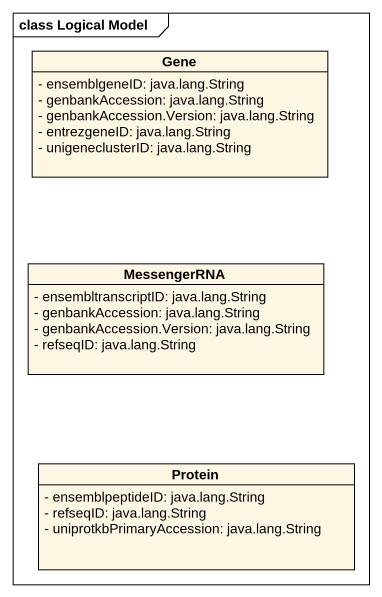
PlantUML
@startuml
mainframe class Logical Model
hide circle
hide empty members
skinparam classAttributeIconSize 0
class Gene {
  - ensemblgeneID: java.lang.String
  - genbankAccession: java.lang.String
  - genbankAccession.Version: java.lang.String
  - entrezgeneID: java.lang.String
  - unigeneclusterID: java.lang.String
}
class MessengerRNA {
  - ensembltranscriptID: java.lang.String
  - genbankAccession: java.lang.String
  - genbankAccession.Version: java.lang.String
  - refseqID: java.lang.String
}
class Protein {
  - ensemblpeptideID: java.lang.String
  - refseqID: java.lang.String
  - uniprotkbPrimaryAccession: java.lang.String
}
@enduml
